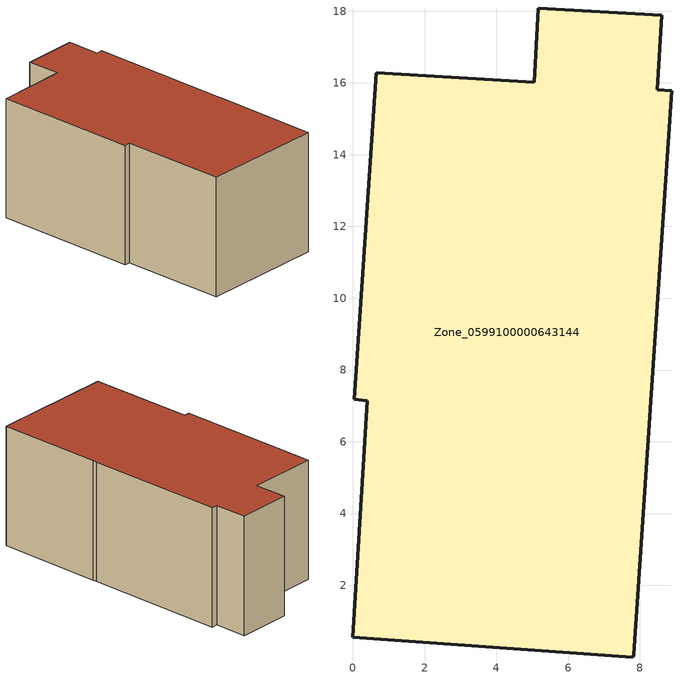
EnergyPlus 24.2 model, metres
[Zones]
Zone_0599100000643144
 floor ground (C_G): 0.65,16.28 5.05,16.02 5.17,18.09 8.61,17.89 8.48,15.81 8.88,15.79 8.29,6.92 8.27,6.7 7.83,0.07 7.79,0 0,0.55 0.4,7.15 0.04,7.18 z0
 wall outside (C_F): 5.05,16.02 0.65,16.28 0.04,7.18 0.4,7.15 0,0.55 7.79,0 7.83,0.07 8.27,6.7 8.29,6.92 8.88,15.79 8.48,15.81 8.61,17.89 5.17,18.09 5.05,16.02 z0:7.57
 roof outside (C_R): 0,0.55 7.79,0 7.83,0.07 8.27,6.7 8.29,6.92 8.88,15.79 8.48,15.81 8.61,17.89 5.17,18.09 5.05,16.02 0.65,16.28 0.04,7.18 0.4,7.15 z7.57
[BUILDING]
Pand.0599100000643144: North Axis=0; Terrain=City; Loads Convergence Tolerance Value=0.04; Temperature Convergence Tolerance Value=0.4; Solar Distribution=FullExterior; Maximum Number of Warmup Days=25; Minimum Number of Warmup Days=1
[Site:Location]
Rotterdam.The.Hague.AP_ZH_NLD Design_Conditions: Latitude=51.96; Longitude=4.45; Time Zone=1; Elevation=-4.5
[SITE:GROUNDTEMPERATURE:BUILDINGSURFACE]
18, 18, 18, 18, 18, 18, 18, 18, 18, 18, 18, 18
[MATERIAL] Thermal Absorptance=0.9; Solar Absorptance=0.7; Visible Absorptance=0.7
Name | Roughness | Thickness | Conductivity | Density | Specific Heat
G.D.1965 | MediumSmooth | 0.15 | 1 | 540 | 1210
F.D.1965 | Rough | 0.3 | 0.857143 | 1920 | 840
R.D.1965 | MediumRough | 0.2 | 0.08 | 1500 | 1000
[CONSTRUCTION]
C_G: G.D.1965
C_F: F.D.1965
C_R: R.D.1965
[ZONE]
Zone_0599100000643144: Type=1; Multiplier=1; Ceiling Height=Autocalculate; Volume=Autocalculate; Floor Area=autocalculate; Part of Total Floor Area=Yes
[ZONEINFILTRATION:DESIGNFLOWRATE]
Infil_Zone_0599100000643144: Zone or ZoneList or Space or SpaceList=Zone_0599100000643144; Schedule=AlwaysOn; Design Flow Rate Calculation Method=Flow/Area; Flow Rate per Floor Area=0.0042; Constant Term Coefficient=1; Temperature Term Coefficient=0; Velocity Term Coefficient=0; Velocity Squared Term Coefficient=0
[HVACTEMPLATE:ZONE:IDEALLOADSAIRSYSTEM]
Zone_0599100000643144: Maximum Heating Supply Air Temperature=50; Minimum Cooling Supply Air Temperature=13; Maximum Heating Supply Air Humidity Ratio=0.0156; Minimum Cooling Supply Air Humidity Ratio=0.0077; Heating Limit=NoLimit; Cooling Limit=NoLimit; Dehumidification Control Type=ConstantSensibleHeatRatio; Cooling Sensible Heat Ratio=0.7; Dehumidification Setpoint=60; Humidification Control Type=None; Humidification Setpoint=30; Outdoor Air Method=None; Outdoor Air Flow Rate per Person=0.00944; Outdoor Air Flow Rate per Zone Floor Area=0; Outdoor Air Flow Rate per Zone=0; Demand Controlled Ventilation Type=None; Outdoor Air Economizer Type=NoEconomizer; Heat Recovery Type=None; Sensible Heat Recovery Effectiveness=0.7; Latent Heat Recovery Effectiveness=0.65
[ZONECONTROL:THERMOSTAT]
ThermostatControl_Zone_0599100000643144: Zone or ZoneList=Zone_0599100000643144; Control Type Schedule=DualSetpointControlType; Control 1=Thermostat_Zone_0599100000643144; Temperature Difference Between Cutout And Setpoint=0
[THERMOSTATSETPOINT:DUALSETPOINT]
Thermostat_Zone_0599100000643144: Heating Setpoint Temperature Schedule=HeatingSetpoint_Zone_0599100000643144; Cooling Setpoint Temperature Schedule=CoolingSetpoint_Zone_0599100000643144
[SCHEDULE:COMPACT]
HeatingSetpoint_Zone_0599100000643144: Through: 12/31, For: AllDays, Until: 24:00, 21
CoolingSetpoint_Zone_0599100000643144: Through: 12/31, For: AllDays, Until: 24:00, 24
DualSetpointControlType: Through: 12/31, For: AllDays, Until: 24:00, 4
AlwaysOn: Through: 12/31, For: AllDays, Until: 24:00, 1
